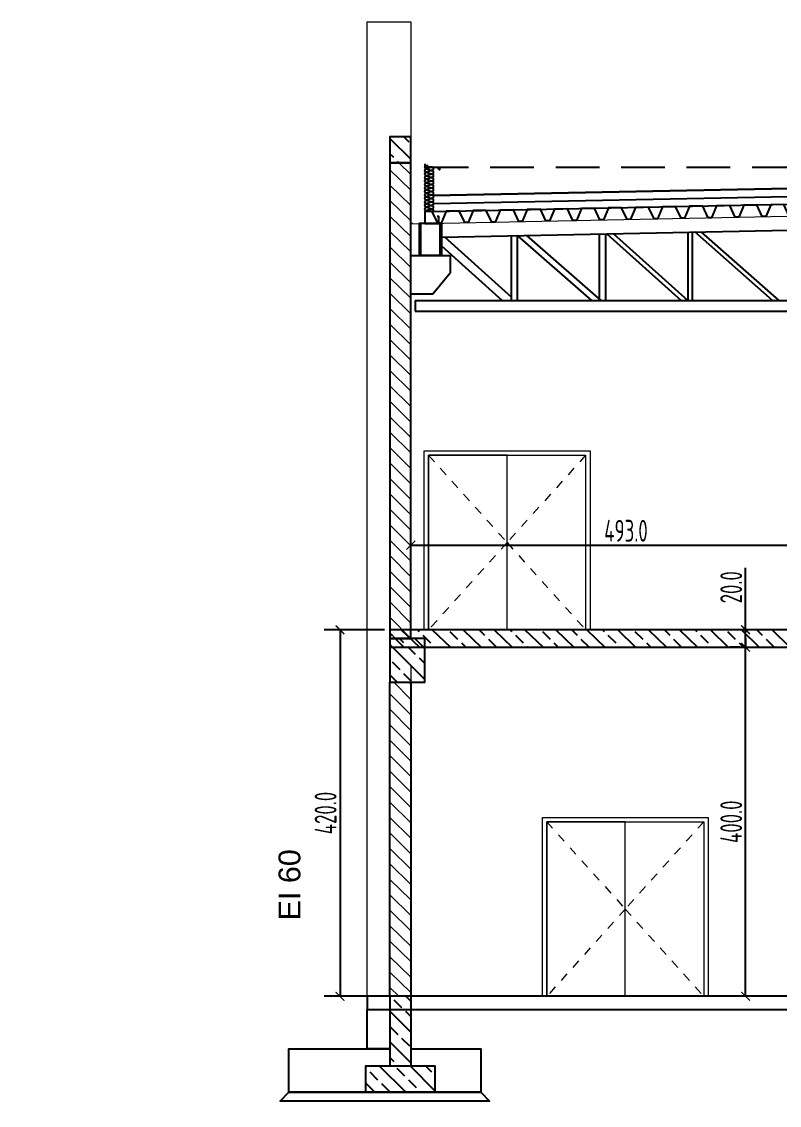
# Model space of a CAD drawing. Extents: x 6529560 to 6558080, y 5579316 to 5588131.
# Drawn here: x 6543839.44 to 6543848.13, y 5579524.12 to 5579536.54 of the extents above; entities that cross this region are included whole.
import ezdxf

# ---------------------------------------------------------------- set-up
doc = ezdxf.new("R2010")
doc.units = 0
doc.header["$MEASUREMENT"] = 0
doc.header["$PDSIZE"] = -5
for name, pattern in [('0.5_0.5', [1, 0.5, -0.5]), ('DASHED', [0.75, 0.5, -0.25]), ('GR_SOLID', [0])]:
    doc.linetypes.add(name, pattern=pattern)
doc.layers.get('0').update_dxf_attribs({"color": 2, "linetype": 'CONTINUOUS', "lineweight": 5})
doc.layers.get('Defpoints').update_dxf_attribs({"linetype": 'CONTINUOUS'})
for name, color, linetype, lineweight in [('arch_opisy', 20, 'CONTINUOUS', 13), ('arch_sciany murowane wewnetrzne', 20, 'CONTINUOUS', 25), ('arch_sciany wewnetrzne murowane wypelnienie', 20, 'CONTINUOUS', 15), ('arch_wymiary', 2, 'CONTINUOUS', 13), ('FACHW_TRG_N8', 7, 'GR_SOLID', 18), ('STUETZE_N8', 7, 'GR_SOLID', 18)]:
    doc.layers.add(name, color=color, linetype=linetype, lineweight=lineweight)
for name, color, linetype in [('Blech-verz_Schnitt', 2, 'CONTINUOUS'), ('Dachblech_Schnitt', 40, 'CONTINUOUS'), ('Dämmung_Schnitt', 1, 'CONTINUOUS'), ('Kon', 3, 'CONTINUOUS'), ('KONS_KW_100L', 1, 'DASHED'), ('KONS_KW_304L', 4, 'CONTINUOUS'), ('KONS_KW_309H', 9, 'CONTINUOUS'), ('Stahl_Schnitt', 4, 'CONTINUOUS'), ('T', 9, 'CONTINUOUS'), ('Wandbl-Schnitt', 7, 'CONTINUOUS'), ('Zb', 2, 'CONTINUOUS')]:
    doc.layers.add(name, color=color, linetype=linetype)
doc.styles.add('ARIAL', font='arial.ttf')
doc.styles.add('ISO8', font='iso8.shx', dxfattribs={"width": 0.7})
doc.styles.add('ROMANS', font='romans.shx', dxfattribs={"width": 0.8})
doc.linetypes.add('BATTING', pattern='A,0.0001,-0.1,[134,ltypeshp.shx,S=0.1,R=0,X=-0.1,Y=0],-0.2,[134,ltypeshp.shx,S=0.1,R=180,X=0.1,Y=0],-0.1', length=0.4001)
doc.dimstyles.new('biura', dxfattribs={"dimtxt": 0.25, "dimasz": 0.1, "dimexe": 0.18, "dimexo": 0.0625, "dimgap": 0.04, "dimtad": 1, "dimdec": 1, "dimlfac": 100, "dimzin": 0, "dimdsep": 46, "dimtxsty": 'ISO8', "dimblk": 'ARCHTICK', "dimcen": 0.09, "dimadec": 0, "dimazin": 0, "dimtfac": 1, "dimtdec": 1, "dimtix": 1, "dimtofl": 0, "dimtmove": 0, "dimatfit": 3, "dimldrblk": 'ARCHTICK', "dimfxl": 0.2, "dimfxlon": 1, "dimtolj": 1, "dimtzin": 0, "dimarcsym": 0})
doc.dimstyles.new('D-GB-50', dxfattribs={"dimscale": 50, "dimtxt": 2.5, "dimasz": 2.5, "dimexe": 1, "dimexo": 2, "dimtad": 1, "dimdec": 0, "dimtxsty": 'ROMANS', "dimblk": 'OBLIQUE', "dimcen": 2.5, "dimdle": 1, "dimclrd": 256, "dimclre": 256, "dimclrt": 2, "dimadec": 0, "dimazin": 0, "dimtfac": 1, "dimtdec": 0, "dimtix": 1, "dimtmove": 2, "dimatfit": 3, "dimfxl": 1, "dimarcsym": 0})

# ---------------------------------------------------------------- blocks, each defined once
blk = doc.blocks.new('_OBLIQUE')
at = {"color": 0, "linetype": 'ByBlock', "lineweight": -2}
blk.add_line((-0.5, -0.5), (0.5, 0.5), dxfattribs=at)
blk = doc.blocks.new('_ArchTick')
at = {"color": 0, "linetype": 'ByBlock', "const_width": 0.15}
blk.add_lwpolyline([(-0.5, -0.5), (0.5, 0.5)], dxfattribs=at)
blk = doc.blocks.new('*D1064')
at = {"layer": 'arch_wymiary', "color": 0, "lineweight": -2, "transparency": 16777216}
for p, q in [((6543843.601, 5579529.569), (6543842.911, 5579529.569)), ((6543843.091, 5579529.569), (6543843.091, 5579525.369)), ((6543843.591, 5579525.369), (6543842.911, 5579525.369))]:
    blk.add_line(p, q, dxfattribs=at)
at = {"layer": 'Defpoints', "color": 0, "transparency": 16777216}
for p in [(6543843.663, 5579529.569), (6543843.091, 5579525.369), (6543843.653, 5579525.369)]:
    blk.add_point(p, dxfattribs=at)
at = {"layer": 'arch_wymiary', "color": 0, "lineweight": -2, "transparency": 16777216, "xscale": 0.1, "yscale": 0.1, "zscale": 0.1}
for p, rotation in [((6543843.091, 5579529.569), 90), ((6543843.091, 5579525.369), 270)]:
    blk.add_blockref('_ArchTick', p, dxfattribs=dict(at, rotation=rotation))
at = {"layer": 'arch_wymiary', "color": 0, "transparency": 16777216, "insert": (6543842.926, 5579527.469), "char_height": 0.25, "attachment_point": 5, "rotation": 90, "style": 'ISO8'}
blk.add_mtext('\\A1;420.0', dxfattribs=at)
blk = doc.blocks.new('*D1067')
at = {"layer": 'arch_wymiary', "color": 0, "lineweight": -2, "transparency": 16777216}
for p, q in [((6543847.676, 5579529.369), (6543847.559, 5579529.369)), ((6543847.739, 5579525.369), (6543847.739, 5579529.369)), ((6543847.676, 5579525.369), (6543847.559, 5579525.369))]:
    blk.add_line(p, q, dxfattribs=at)
at = {"layer": 'Defpoints', "color": 0, "transparency": 16777216}
for p in [(6543847.739, 5579529.369), (6543847.739, 5579529.369), (6543847.739, 5579525.369)]:
    blk.add_point(p, dxfattribs=at)
at = {"layer": 'arch_wymiary', "color": 0, "lineweight": -2, "transparency": 16777216, "xscale": 0.1, "yscale": 0.1, "zscale": 0.1}
for p, rotation in [((6543847.739, 5579529.369), 90), ((6543847.739, 5579525.369), 270)]:
    blk.add_blockref('_ArchTick', p, dxfattribs=dict(at, rotation=rotation))
at = {"layer": 'arch_wymiary', "color": 0, "transparency": 16777216, "insert": (6543847.574, 5579527.369), "char_height": 0.25, "attachment_point": 5, "rotation": 90, "style": 'ISO8'}
blk.add_mtext('\\A1;400.0', dxfattribs=at)
blk = doc.blocks.new('*D1068')
at = {"layer": 'arch_wymiary', "color": 0, "lineweight": -2, "transparency": 16777216}
for p, q in [((6543847.739, 5579529.369), (6543847.739, 5579530.28)), ((6543847.804, 5579529.569), (6543847.559, 5579529.569)), ((6543847.739, 5579529.369), (6543847.739, 5579529.569)), ((6543847.739, 5579529.469), (6543847.739, 5579529.369)), ((6543847.676, 5579529.369), (6543847.559, 5579529.369))]:
    blk.add_line(p, q, dxfattribs=at)
at = {"layer": 'Defpoints', "color": 0, "transparency": 16777216}
for p in [(6543847.739, 5579529.569), (6543847.867, 5579529.569), (6543847.739, 5579529.369)]:
    blk.add_point(p, dxfattribs=at)
at = {"layer": 'arch_wymiary', "color": 0, "lineweight": -2, "transparency": 16777216, "xscale": 0.1, "yscale": 0.1, "zscale": 0.1}
for p, rotation in [((6543847.739, 5579529.569), 90), ((6543847.739, 5579529.369), 270)]:
    blk.add_blockref('_ArchTick', p, dxfattribs=dict(at, rotation=rotation))
at = {"layer": 'arch_wymiary', "color": 0, "transparency": 16777216, "insert": (6543847.574, 5579530.056), "char_height": 0.25, "attachment_point": 5, "rotation": 90, "style": 'ISO8'}
blk.add_mtext('\\A1;20.0', dxfattribs=at)
blk = doc.blocks.new('*D1069')
at = {"layer": 'arch_wymiary', "color": 0, "lineweight": -2, "transparency": 16777216}
for p, q in [((6543843.903, 5579529.631), (6543843.903, 5579530.719)), ((6543848.833, 5579529.631), (6543848.833, 5579530.719)), ((6543843.903, 5579530.539), (6543848.833, 5579530.539))]:
    blk.add_line(p, q, dxfattribs=at)
at = {"layer": 'Defpoints', "color": 0, "transparency": 16777216}
for p in [(6543848.833, 5579530.539), (6543843.903, 5579529.569), (6543848.833, 5579529.569)]:
    blk.add_point(p, dxfattribs=at)
at = {"layer": 'arch_wymiary', "color": 0, "lineweight": -2, "transparency": 16777216, "xscale": 0.1, "yscale": 0.1, "zscale": 0.1, "rotation": 180}
blk.add_blockref('_ArchTick', (6543843.903, 5579530.539), dxfattribs=at)
at = {"layer": 'arch_wymiary', "color": 0, "lineweight": -2, "transparency": 16777216, "xscale": 0.1, "yscale": 0.1, "zscale": 0.1}
blk.add_blockref('_ArchTick', (6543848.833, 5579530.539), dxfattribs=at)
at = {"layer": 'arch_wymiary', "color": 0, "transparency": 16777216, "insert": (6543846.368, 5579530.704), "char_height": 0.25, "attachment_point": 5, "style": 'ISO8'}
blk.add_mtext('\\A1;493.0', dxfattribs=at)

msp = doc.modelspace()

# ---------------------------------------------------------------- hatches: boundary and pattern name
at = {"layer": 'arch_sciany wewnetrzne murowane wypelnienie'}
h = msp.add_hatch(dxfattribs=at)
h.set_pattern_fill('ANSI31', color=256, angle=90)
h.set_pattern_definition([(135, (49.44005, -110.03764), (-0.0883883476483, -0.0883883476483), [])])
h.paths.add_polyline_path([(6543843.6633, 5579528.9686), (6543843.9027, 5579528.9686), (6543843.9027, 5579525.3687), (6543843.6633, 5579525.3687)])
h.paths.add_polyline_path([(6543843.6633, 5579529.4686), (6543843.9033, 5579529.4686), (6543843.9033, 5579534.9185), (6543843.6633, 5579534.9185)])
at = {"layer": 'KONS_KW_309H'}
h = msp.add_hatch(dxfattribs=at)
h.set_pattern_fill('ANSI33', color=256, scale=0.999982, angle=90, style=0)
h.set_pattern_definition([(135, (6536991.21172, 5573879.508), (-0.176773564, -0.176773564), []), (135, (6536991.21172, 5573879.68477), (-0.176773564, -0.176773564), [0.124997786, -0.062498893])])
h.paths.add_polyline_path([(6543843.9033, 5579535.2185), (6543843.6633, 5579535.2185), (6543843.6633, 5579534.9185), (6543843.9033, 5579534.9185)])
h = msp.add_hatch(dxfattribs=at)
h.set_pattern_fill('ANSI33', color=256, scale=0.999982, angle=90)
h.set_pattern_definition([(135, (49.44005, -128.11746), (-0.176773564112, -0.176773564112), []), (135, (49.44005, -127.94069), (-0.176773564112, -0.176773564112), [0.124997785918, -0.062498892959])])
h.paths.add_polyline_path([(6543843.6633, 5579529.5687), (6543843.6633, 5579529.3687), (6543848.5042, 5579529.3687), (6543851.5333, 5579527.4054), (6543851.5333, 5579527.2686), (6543855.2025, 5579527.2686), (6543855.2025, 5579527.4687), (6543851.8033, 5579527.4687), (6543851.8033, 5579527.6437), (6543851.5333, 5579527.6437), (6543851.5333, 5579527.8187), (6543851.2633, 5579527.8187), (6543851.2633, 5579527.9937), (6543850.9933, 5579527.9937), (6543850.9933, 5579528.1687), (6543850.7233, 5579528.1687), (6543850.7233, 5579528.3437), (6543850.4533, 5579528.3437), (6543850.4533, 5579528.5187), (6543850.1833, 5579528.5187), (6543850.1833, 5579528.6937), (6543849.9133, 5579528.6937), (6543849.9133, 5579528.8687), (6543849.6433, 5579528.8687), (6543849.6433, 5579529.0437), (6543849.3733, 5579529.0437), (6543849.3733, 5579529.2187), (6543849.1033, 5579529.2187), (6543849.1033, 5579529.3937), (6543848.8333, 5579529.3937), (6543848.8333, 5579529.5687)])
h = msp.add_hatch(dxfattribs=at)
h.set_pattern_fill('ANSI33', color=256, scale=0.999982, angle=90)
h.set_pattern_definition([(135, (49.44005, -110.03764), (-0.176773564112, -0.176773564112), []), (135, (49.44005, -109.86087), (-0.176773564112, -0.176773564112), [0.124997785918, -0.062498892959])])
h.paths.add_polyline_path([(6543843.6633, 5579528.9686), (6543844.0639, 5579528.9686), (6543844.0639, 5579529.4676), (6543843.6633, 5579529.4676)])
h.paths.add_polyline_path([(6543854.8025, 5579528.9686), (6543855.2031, 5579528.9686), (6543855.2031, 5579529.4676), (6543854.8025, 5579529.4676)])
h = msp.add_hatch(dxfattribs=at)
h.set_pattern_fill('ANSI33', color=256, scale=0.999982, angle=90, style=0)
h.set_pattern_definition([(135, (6537021.623, 5573673.6352), (-0.176773564, -0.176773564), []), (135, (6537021.623, 5573673.81198), (-0.176773564, -0.176773564), [0.124997786, -0.062498893])])
h.paths.add_polyline_path([(6543843.9033, 5579525.3687), (6543843.6626, 5579525.3687), (6543843.6626, 5579524.5687), (6543843.9027, 5579524.5687)])
h = msp.add_hatch(dxfattribs=at)
h.set_pattern_fill('ANSI33', color=256, scale=0.999982, angle=90, style=0)
h.set_pattern_definition([(135, (6537021.39208, 5573673.11592), (-0.176773564, -0.176773564), []), (135, (6537021.39208, 5573673.2927), (-0.176773564, -0.176773564), [0.124997786, -0.062498893])])
h.paths.add_polyline_path([(6543844.1826, 5579524.5687), (6543843.3827, 5579524.5687), (6543843.3827, 5579524.2687), (6543844.1826, 5579524.2687)])

# ---------------------------------------------------------------- linework, layer by layer
for points, elevation in [([(6543844.0561, 5579529.5687), (6543844.0561, 5579531.6187), (6543845.9561, 5579531.6187), (6543845.9561, 5579529.5687)], -2.3631), ([(6543844.1061, 5579529.5687), (6543844.1061, 5579531.5687), (6543845.9061, 5579531.5687), (6543845.9061, 5579529.5687)], -2.3631), ([(6543845.41, 5579525.3687), (6543845.41, 5579527.4187), (6543847.31, 5579527.4187), (6543847.31, 5579525.3687)], -4.1575), ([(6543845.46, 5579525.3687), (6543845.46, 5579527.3687), (6543847.26, 5579527.3687), (6543847.26, 5579525.3687)], -4.1575)]:
    msp.add_lwpolyline(points, dxfattribs=dict(elevation=elevation))
at = {"linetype": '0.5_0.5', "ltscale": 0.1}
for points, elevation in [([(6543844.1061, 5579531.5687), (6543845.0061, 5579530.5687), (6543844.1061, 5579529.5687)], -2.3631), ([(6543845.9061, 5579531.5687), (6543845.0061, 5579530.5687), (6543845.9061, 5579529.5687)], -2.3631), ([(6543845.46, 5579527.3687), (6543846.36, 5579526.3687), (6543845.46, 5579525.3687)], -4.1575), ([(6543847.26, 5579527.3687), (6543846.36, 5579526.3687), (6543847.26, 5579525.3687)], -4.1575)]:
    msp.add_lwpolyline(points, dxfattribs=dict(at, elevation=elevation))
for points, elevation in [([(6543845.0061, 5579531.5687), (6543844.1061, 5579531.5687), (6543844.1061, 5579529.5687), (6543845.0061, 5579529.5687)], -2.3631), ([(6543845.0061, 5579531.5687), (6543845.9061, 5579531.5687), (6543845.9061, 5579529.5687), (6543845.0061, 5579529.5687)], -2.3631), ([(6543846.36, 5579527.3687), (6543845.46, 5579527.3687), (6543845.46, 5579525.3687), (6543846.36, 5579525.3687)], -4.1575), ([(6543846.36, 5579527.3687), (6543847.26, 5579527.3687), (6543847.26, 5579525.3687), (6543846.36, 5579525.3687)], -4.1575)]:
    msp.add_lwpolyline(points, close=True, dxfattribs=dict(elevation=elevation))
at = {"layer": 'arch_sciany murowane wewnetrzne', "elevation": -7.339}
for points in [[(6543843.6633, 5579529.4686), (6543843.9033, 5579529.4686), (6543843.9033, 5579534.9185), (6543843.6633, 5579534.9185)], [(6543843.6633, 5579528.9686), (6543843.9027, 5579528.9686), (6543843.9027, 5579525.3687), (6543843.6633, 5579525.3687)]]:
    msp.add_lwpolyline(points, close=True, dxfattribs=at)
at = {"layer": 'Blech-verz_Schnitt', "elevation": 22.0616}
msp.add_lwpolyline([(6543844.1033, 5579534.3604), (6543844.0633, 5579534.3604), (6543844.0633, 5579534.2254), (6543844.2233, 5579534.2254), (6543844.2233, 5579534.3054), (6543844.2033, 5579534.3054)], dxfattribs=at)
at = {"layer": 'Dachblech_Schnitt', "elevation": 7.3613}
for points in [[(6543844.8504, 5579534.2415), (6543844.8304, 5579534.2411), (6543844.7677, 5579534.3749), (6543844.6177, 5579534.3719), (6543844.5604, 5579534.2357), (6543844.5204, 5579534.2349), (6543844.4577, 5579534.3687), (6543844.3078, 5579534.3657), (6543844.2505, 5579534.2295), (6543844.2105, 5579534.2287), (6543844.1478, 5579534.3625), (6543844.0633, 5579534.3608)], [(6543845.7801, 5579534.2601), (6543845.7602, 5579534.2597), (6543845.6975, 5579534.3935), (6543845.5475, 5579534.3905), (6543845.4902, 5579534.2543), (6543845.4502, 5579534.2535), (6543845.3875, 5579534.3873), (6543845.2376, 5579534.3843), (6543845.1803, 5579534.2481), (6543845.1403, 5579534.2473), (6543845.0776, 5579534.3811), (6543844.9276, 5579534.3781), (6543844.8703, 5579534.2419), (6543844.8504, 5579534.2415)], [(6543846.7099, 5579534.2787), (6543846.6899, 5579534.2783), (6543846.6273, 5579534.4121), (6543846.4773, 5579534.4091), (6543846.42, 5579534.2729), (6543846.38, 5579534.2721), (6543846.3173, 5579534.4059), (6543846.1674, 5579534.4029), (6543846.1101, 5579534.2667), (6543846.0701, 5579534.2659), (6543846.0074, 5579534.3997), (6543845.8574, 5579534.3967), (6543845.8001, 5579534.2605), (6543845.7801, 5579534.2601)], [(6543847.6397, 5579534.2973), (6543847.6197, 5579534.2969), (6543847.5571, 5579534.4307), (6543847.4071, 5579534.4277), (6543847.3498, 5579534.2915), (6543847.3098, 5579534.2907), (6543847.2471, 5579534.4245), (6543847.0972, 5579534.4215), (6543847.0399, 5579534.2853), (6543846.9999, 5579534.2845), (6543846.9372, 5579534.4183), (6543846.7872, 5579534.4153), (6543846.7299, 5579534.2791), (6543846.7099, 5579534.2787)], [(6543848.5695, 5579534.3159), (6543848.5495, 5579534.3155), (6543848.4869, 5579534.4493), (6543848.3369, 5579534.4463), (6543848.2796, 5579534.3101), (6543848.2396, 5579534.3093), (6543848.1769, 5579534.4431), (6543848.027, 5579534.4401), (6543847.9697, 5579534.3039), (6543847.9297, 5579534.3031), (6543847.867, 5579534.4369), (6543847.717, 5579534.4339), (6543847.6597, 5579534.2977), (6543847.6397, 5579534.2973)], [(6543843.9206, 5579534.2229), (6543843.9033, 5579534.2226)]]:
    msp.add_lwpolyline(points, dxfattribs=at)
at = {"layer": 'Dämmung_Schnitt'}
for p, q in [((6543844.1592, 5579534.5489, 7.3613), (6543855.1994, 5579534.7711, 7.3613)), ((6543844.1592, 5579534.5489, 7.3613), (6543855.1994, 5579534.7711, 7.3613)), ((6543844.1593, 5579534.5439, 7.3613), (6543855.1995, 5579534.7661, 7.3613)), ((6543844.163, 5579534.364, 7.3613), (6543855.2031, 5579534.5861, 7.3613)), ((6543844.163, 5579534.364, 7.3613), (6543855.2031, 5579534.5861, 7.3613)), ((6543844.0633, 5579534.4826, 7.3613), (6543844.0634, 5579534.4826, 7.3613)), ((6543844.0633, 5579534.4826, 7.3613), (6543844.0634, 5579534.4826, 7.3613)), ((6543844.0633, 5579534.4776, 7.3613), (6543844.0634, 5579534.4776, 7.3613)), ((6543844.0633, 5579534.3676, 7.3613), (6543844.0634, 5579534.3676, 7.3613)), ((6543844.139, 5579534.3648, 7.3613), (6543844.1386, 5579534.3648, 7.3613)), ((6543843.8914, 5579534.3598, 7.3613), (6543843.891, 5579534.3598, 7.3613)), ((6543844.0551, 5579534.3631, 7.3613), (6543844.0547, 5579534.3631, 7.3613)), ((6543844.0969, 5579534.3639, 7.3613), (6543844.0965, 5579534.3639, 7.3613))]:
    msp.add_line(p, q, dxfattribs=at)
at = {"layer": 'Dämmung_Schnitt', "linetype": 'BATTING', "ltscale": 180}
msp.add_line((6543844.1611, 5579534.4539, 7.3613), (6543855.2013, 5579534.6761, 7.3613), dxfattribs=at)
at = {"layer": 'Dämmung_Schnitt', "elevation": 7.3613}
msp.add_lwpolyline([(6543844.1594, 5579534.3595, 0.1652099), (6543844.1634, 5579534.3717, 0.5118128), (6543844.1365, 5579534.3904), (6543844.0902, 5579534.3729, -0.5293845), (6543844.0634, 5579534.3917), (6543844.0634, 5579534.3921, -0.5269835), (6543844.0902, 5579534.4104), (6543844.1365, 5579534.3929, 0.5293845), (6543844.1634, 5579534.4117, 0.5118128), (6543844.1365, 5579534.4304), (6543844.0902, 5579534.4129, -0.5293845), (6543844.0634, 5579534.4317), (6543844.0634, 5579534.4321, -0.5269835), (6543844.0902, 5579534.4504), (6543844.1365, 5579534.4329, 0.5293845), (6543844.1634, 5579534.4517, 0.5118128), (6543844.1365, 5579534.4704), (6543844.0902, 5579534.4529, -0.5293845), (6543844.0634, 5579534.4717), (6543844.0634, 5579534.4721, -0.5269835), (6543844.0902, 5579534.4904), (6543844.1365, 5579534.4729, 0.5293845), (6543844.1634, 5579534.4917, 0.5118128), (6543844.1365, 5579534.5104), (6543844.0902, 5579534.4929, -0.5293845), (6543844.0634, 5579534.5117), (6543844.0634, 5579534.5121, -0.5269835), (6543844.0902, 5579534.5304), (6543844.1365, 5579534.5129, 0.5293845), (6543844.1634, 5579534.5317, 0.5118128), (6543844.1365, 5579534.5504), (6543844.0902, 5579534.5329, -0.5293845), (6543844.0634, 5579534.5517), (6543844.0634, 5579534.5521, -0.5269835), (6543844.0902, 5579534.5704), (6543844.1365, 5579534.5529, 0.5293845), (6543844.1634, 5579534.5717, 0.5118128), (6543844.1365, 5579534.5904), (6543844.0902, 5579534.5729, -0.5293845), (6543844.0634, 5579534.5916), (6543844.0634, 5579534.592, -0.5269835), (6543844.0902, 5579534.6104), (6543844.1365, 5579534.5929, 0.5293845), (6543844.1634, 5579534.6116, 0.5118128), (6543844.1365, 5579534.6304), (6543844.0902, 5579534.6129, -0.5293845), (6543844.0634, 5579534.6316), (6543844.0634, 5579534.632, -0.5269835), (6543844.0902, 5579534.6504), (6543844.1365, 5579534.6329, 0.5293845), (6543844.1634, 5579534.6516, 0.5118128), (6543844.1365, 5579534.6704), (6543844.0902, 5579534.6529, -0.5293845), (6543844.0634, 5579534.6716), (6543844.0634, 5579534.672, -0.5269835), (6543844.0902, 5579534.6904), (6543844.1365, 5579534.6729, 0.5293845), (6543844.1634, 5579534.6916, 0.5118128), (6543844.1365, 5579534.7104), (6543844.0902, 5579534.6929, -0.5293845), (6543844.0634, 5579534.7116), (6543844.0634, 5579534.712, -0.5269835), (6543844.0902, 5579534.7304), (6543844.1365, 5579534.7129, 0.5293845), (6543844.1634, 5579534.7316, 0.5118128), (6543844.1365, 5579534.7504), (6543844.0902, 5579534.7329, -0.5293845), (6543844.0634, 5579534.7516), (6543844.0634, 5579534.752, -0.5269835), (6543844.0902, 5579534.7704), (6543844.1365, 5579534.7529, 0.5293845), (6543844.1634, 5579534.7716, 0.5118128), (6543844.1365, 5579534.7904), (6543844.0902, 5579534.7729, -0.5293845), (6543844.0634, 5579534.7916), (6543844.0634, 5579534.792, -0.5269835), (6543844.0902, 5579534.8104), (6543844.1365, 5579534.7929, 0.5293845), (6543844.1634, 5579534.8116, 0.5118128), (6543844.1365, 5579534.8304), (6543844.0902, 5579534.8129, -0.5293845), (6543844.0634, 5579534.8316), (6543844.0634, 5579534.832, -0.5269835), (6543844.0902, 5579534.8504), (6543844.1365, 5579534.8329, 0.5293845), (6543844.1634, 5579534.8516, 0.5118128), (6543844.1365, 5579534.8704), (6543844.0902, 5579534.8529, -0.5293845), (6543844.0634, 5579534.8716), (6543844.0634, 5579534.872)], format="xyb", dxfattribs=at)
at = {"layer": 'FACHW_TRG_N8'}
msp.add_line((6543843.9033, 5579534.2226, 7.3613), (6543855.2042, 5579534.4487, 7.3613), dxfattribs=at)
at = {"layer": 'Kon'}
for p, q in [((6543844.2532, 5579534.0696, 7.3613), (6543854.8532, 5579534.2816, 7.3613)), ((6543844.0157, 5579533.8597, -7.339), (6543844.0157, 5579534.2291, 7.3613)), ((6543844.2407, 5579533.8597, -7.339), (6543844.2407, 5579534.2291, 7.3613)), ((6543847.08, 5579533.3411, 7.3613), (6543847.08, 5579534.1261, 7.3613)), ((6543847.13, 5579533.3411, 7.3613), (6543847.13, 5579534.1271, 7.3613)), ((6543848.0473, 5579533.3411, 7.3613), (6543847.1566, 5579534.1276, 7.3613)), ((6543848.1228, 5579533.3411, 7.3613), (6543847.2305, 5579534.1291, 7.3613)), ((6543844.2882, 5579534.0703, 7.3613), (6543845.0547, 5579533.3799, 7.3613)), ((6543845.0547, 5579533.3411, 7.3613), (6543845.0547, 5579534.0856, 7.3613)), ((6543845.1247, 5579533.3411, 7.3613), (6543845.1247, 5579534.087, 7.3613)), ((6543845.976, 5579533.3411, 7.3613), (6543845.1269, 5579534.087, 7.3613)), ((6543846.0821, 5579533.3411, 7.3613), (6543845.2306, 5579534.0891, 7.3613)), ((6543846.0623, 5579534.1057, 7.3613), (6543846.0623, 5579533.3411, 7.3613)), ((6543846.1323, 5579534.1071, 7.3613), (6543846.1323, 5579533.3411, 7.3613)), ((6543846.1478, 5579534.1075, 7.3613), (6543847.0008, 5579533.3411, 7.3613)), ((6543846.221, 5579534.1089, 7.3613), (6543847.0756, 5579533.3411, 7.3613)), ((6543844.2532, 5579533.9672, 7.3613), (6543844.9484, 5579533.3411, 7.3613)), ((6543843.9533, 5579533.3411, 7.3613), (6543854.7031, 5579533.3411, -7.339)), ((6543843.9533, 5579533.3411, 7.3613), (6543843.9533, 5579533.2211, 7.3613)), ((6543843.9533, 5579533.2211, 7.3613), (6543854.7031, 5579533.2211, -7.339))]:
    msp.add_line(p, q, dxfattribs=at)
at = {"layer": 'Kon', "elevation": 7.3613}
msp.add_lwpolyline([(6543844.2532, 5579533.8597), (6543844.0032, 5579533.8597), (6543844.0032, 5579534.2291), (6543844.2532, 5579534.2291)], close=True, dxfattribs=at)
at = {"layer": 'KONS_KW_100L'}
msp.add_line((6543844.0633, 5579534.8685), (6543855.2031, 5579534.8685), dxfattribs=at)
at = {"layer": 'KONS_KW_304L'}
for points, elevation in [([(6543843.6633, 5579534.9185), (6543843.9033, 5579534.9185), (6543843.9033, 5579535.2185), (6543843.6633, 5579535.2185)], -7.339), ([(6543843.6633, 5579528.9686), (6543844.0639, 5579528.9686), (6543844.0639, 5579529.4676), (6543843.6633, 5579529.4676)], -7.339), ([(6543843.4033, 5579525.2187), (6543855.3631, 5579525.2187), (6543855.3631, 5579525.3687), (6543843.4033, 5579525.3687)], 13.8425)]:
    msp.add_lwpolyline(points, close=True, dxfattribs=dict(at, elevation=elevation))
at = {"layer": 'KONS_KW_304L', "elevation": 0.0408}
msp.add_lwpolyline([(6543848.8333, 5579529.5687), (6543843.6633, 5579529.5687), (6543843.6633, 5579529.3687), (6543848.5042, 5579529.3687)], dxfattribs=at)
at = {"layer": 'Stahl_Schnitt'}
msp.add_line((6543843.9033, 5579533.9826, 7.3613), (6543843.9033, 5579533.9826, 7.3613), dxfattribs=at)
at = {"layer": 'STUETZE_N8'}
msp.add_lwpolyline([(6543843.9033, 5579529.1486), (6543843.9033, 5579525.3687), (6543843.4033, 5579525.3687), (6543843.4033, 5579536.5376), (6543843.9033, 5579536.5376), (6543843.9033, 5579529.4686)], dxfattribs=at)
at = {"layer": 'T', "elevation": -6.5404}
msp.add_lwpolyline([(6543844.7034, 5579524.2687), (6543844.8034, 5579524.1687), (6543842.4035, 5579524.1687), (6543842.5034, 5579524.2687), (6543844.7034, 5579524.2687)], dxfattribs=at)
at = {"layer": 'Wandbl-Schnitt'}
msp.add_line((6543844.0653, 5579534.8881, 0), (6543844.1003, 5579534.8881, 0), dxfattribs=at)
msp.add_lwpolyline([(6543844.0633, 5579534.9081), (6543844.0633, 5579534.8781), (6543844.2314, 5579534.8681), (6543844.2314, 5579534.8381), (6543844.2114, 5579534.8581)], dxfattribs=at)
at = {"layer": 'Zb'}
for p, q in [((6543843.9033, 5579533.8597, -7.339), (6543844.3533, 5579533.8597, -7.339)), ((6543844.3533, 5579533.8597, -7.339), (6543844.3533, 5579533.6597, -7.339)), ((6543844.1533, 5579533.4207, -7.339), (6543844.3533, 5579533.6597, -7.339)), ((6543843.9033, 5579533.4207, -7.339), (6543844.1533, 5579533.4207, -7.339)), ((6543843.6626, 5579525.3687, 17.327), (6543843.6626, 5579524.5687, 10.7866)), ((6543843.9027, 5579525.4016, 17.327), (6543843.9027, 5579524.5687, 10.7866))]:
    msp.add_line(p, q, dxfattribs=at)
at = {"layer": 'Zb', "extrusion": (0, 0, -1)}
for points in [[(-6543843.6626, 5579524.7687), (-6543843.4033, 5579524.7687), (-6543843.4033, 5579525.2187)], [(-6543843.4033, 5579525.2187), (-6543843.6626, 5579525.2187)], [(-6543843.9027, 5579525.2187), (-6543843.9027, 5579524.7687)]]:
    msp.add_lwpolyline(points, dxfattribs=at)
at = {"layer": 'Zb', "elevation": -6.5404}
msp.add_lwpolyline([(6543843.9027, 5579524.7687), (6543844.7034, 5579524.7687), (6543844.7034, 5579524.2687), (6543842.5034, 5579524.2687), (6543842.5034, 5579524.7687), (6543843.6626, 5579524.7687)], dxfattribs=at)
at = {"layer": 'Zb', "elevation": 10.7866}
msp.add_lwpolyline([(6543843.3827, 5579524.2687), (6543844.1826, 5579524.2687), (6543844.1826, 5579524.5687), (6543843.3827, 5579524.5687)], close=True, dxfattribs=at)

# ---------------------------------------------------------------- texts
at = {"layer": 'arch_opisy', "linetype": 'Continuous', "extrusion": (-8.03157e-10, -4.94824e-09, 1), "insert": (6543842.3865, 5579527.0544, 5.7789), "char_height": 0.25, "attachment_point": 3, "text_direction": (0.000102, 1, 0), "style": 'ARIAL'}
msp.add_mtext_dynamic_manual_height_columns('\\pi0.23542;EI 60', width=16.300417, gutter_width=12.5, heights=[0], dxfattribs=at)

# ---------------------------------------------------------------- dimensions: what is measured, and where the dimension line sits
at = {"layer": 'arch_wymiary'}
dim = msp.add_linear_dim(base=(6543848.8333, 5579530.5391, 6.5402), p1=(6543843.9033, 5579529.5687, 0.0408), p2=(6543848.8333, 5579529.5687, 0.0408), dimstyle='biura', override={"dimfxl": 2}, dxfattribs=at)
dim.commit()
dim.dimension.update_dxf_attribs({"geometry": '*D1069', "text_midpoint": (6543846.3683, 5579530.7041, 6.5402)})
dim = msp.add_linear_dim(base=(6543847.7386, 5579529.5687, 6.5402), p1=(6543847.7386, 5579529.3687, 0.0408), p2=(6543847.8668, 5579529.5687, 0.0408), angle=90, dimstyle='biura', override={"dimtmove": 1, "dimfxl": 2}, dxfattribs=at)
dim.commit()
dim.dimension.update_dxf_attribs({"geometry": '*D1068', "text_midpoint": (6543847.5736, 5579530.0559, 6.5402), "dimtype": 160})
for base, p1, p2, picture, middle in [((6543843.0911, 5579525.3687, 6.5402), (6543843.6633, 5579529.5687, 0.0408), (6543843.6533, 5579525.3687), '*D1064', (6543842.9261, 5579527.4687, 6.5402)), ((6543847.7386, 5579529.3687, 6.5402), (6543847.7386, 5579525.3687, 13.8425), (6543847.7386, 5579529.3687, 0.0408), '*D1067', (6543847.5736, 5579527.3687, 6.5402))]:
    dim = msp.add_linear_dim(base=base, p1=p1, p2=p2, angle=90, dimstyle='biura', override={"dimfxl": 2}, dxfattribs=at)
    dim.commit()
    dim.dimension.update_dxf_attribs({"geometry": picture, "text_midpoint": middle})

# ---------------------------------------------------------------- leaders
at = {"color": 1}
for points in [[(6543807.9328, 5579535.0595, -14.4258), (6543808.7702, 5579536.5599, -14.4258), (6543816.3451, 5579536.5599, -14.4258)], [(6543788.8584, 5579497.6965, -27.825), (6543789.6957, 5579499.1969, -27.825), (6543797.2706, 5579499.1969, -27.825)]]:
    msp.add_leader(points, dimstyle='D-GB-50', override={"dimclrd": 0}, dxfattribs=at)

doc.saveas('drawing.dxf')
